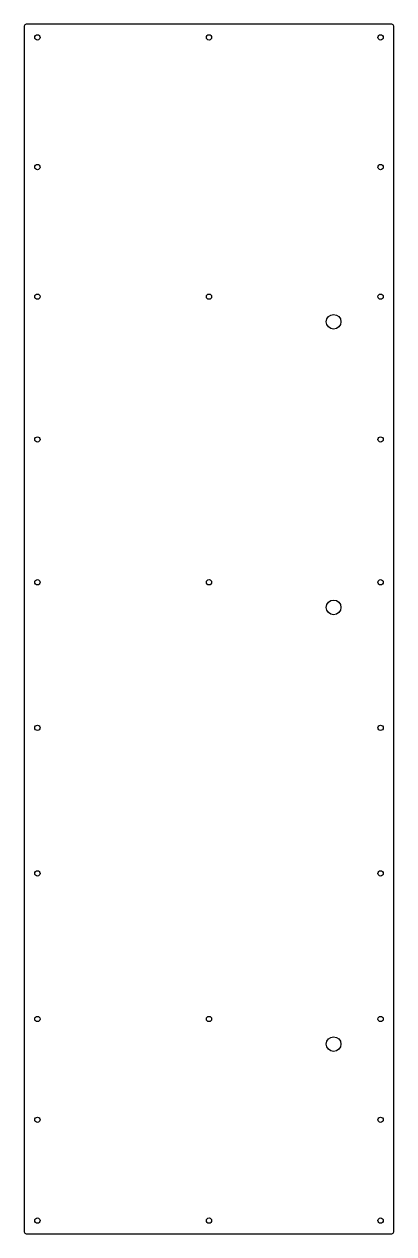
# Model space of a CAD drawing. Header units: millimetres. Extents: x 0 to 559, y 0 to 1829.
import ezdxf

# ---------------------------------------------------------------- set-up
doc = ezdxf.new("R2010")
doc.units = ezdxf.units.MM
doc.layers.get('0').update_dxf_attribs({"linetype": 'CONTINUOUS'})

msp = doc.modelspace()

# ---------------------------------------------------------------- linework, layer by layer
at = {"linetype": 'CONTINUOUS'}
for p, q in [((556, 1829), (3, 1829)), ((0, 1826), (0, 3)), ((559, 3), (559, 1826)), ((3, 0), (556, 0))]:
    msp.add_line(p, q, dxfattribs=at)
for centre, radius in [((20, 1809), 4), ((279.5, 1809), 4), ((539, 1809), 4), ((20, 1613), 4), ((539, 1613), 4), ((20, 1417), 4), ((279.5, 1417), 4), ((539, 1417), 4), ((468, 1379), 11.1), ((20, 1201.1), 4), ((539, 1201.1), 4), ((20, 985.2), 4), ((279.5, 985.2), 4), ((539, 985.2), 4), ((468, 947.2), 11.1), ((20, 765.0667), 4), ((539, 765.0667), 4), ((20, 544.9333), 4), ((539, 544.9333), 4), ((20, 324.8), 4), ((279.5, 324.8), 4), ((539, 324.8), 4), ((468, 286.8), 11.1), ((20, 172.4), 4), ((539, 172.4), 4), ((20, 20), 4), ((279.5, 20), 4), ((539, 20), 4)]:
    msp.add_circle(centre, radius, dxfattribs=at)
for centre, start, end in [((3, 1826), 90, 180), ((556, 1826), 0, 90), ((3, 3), 180, 270), ((556, 3), 270, 360)]:
    msp.add_arc(centre, 3, start, end, dxfattribs=at)

doc.saveas('drawing.dxf')
